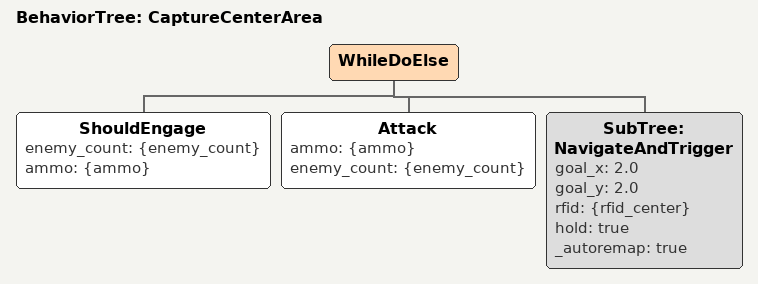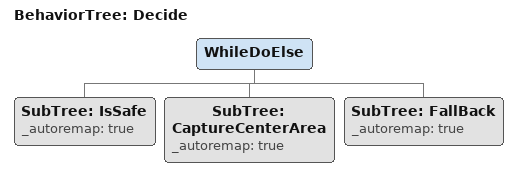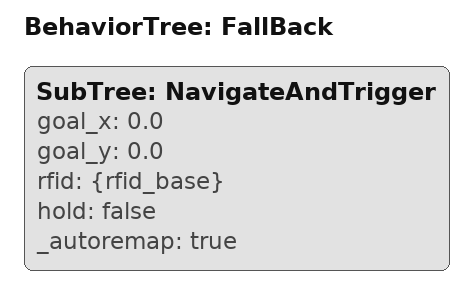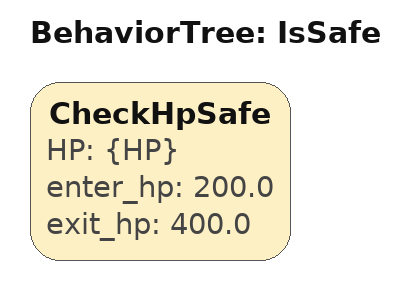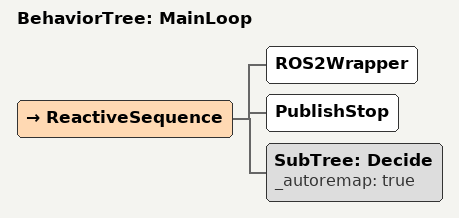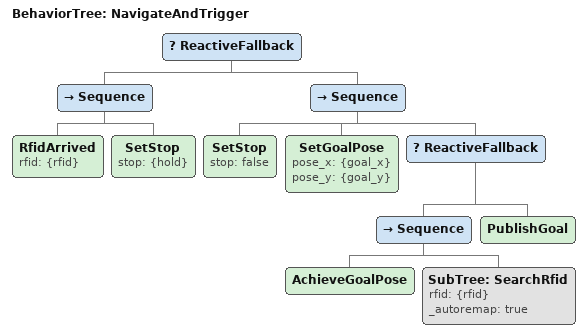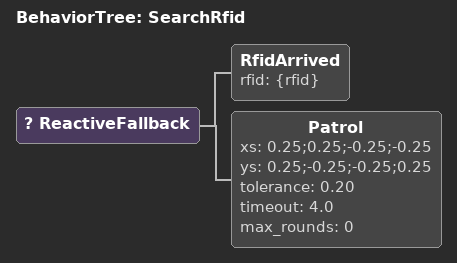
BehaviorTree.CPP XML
<?xml version="1.0" encoding="UTF-8"?>
<root BTCPP_format="4"
      main_tree_to_execute="MainLoop">
  <BehaviorTree ID="CaptureCenterArea">
    <WhileDoElse>
      <ShouldEngage enemy_count="{enemy_count}"
                    ammo="{ammo}"/>
      <Attack ammo="{ammo}"
              enemy_count="{enemy_count}"/>
      <SubTree ID="NavigateAndTrigger"
               goal_x="2.0"
               goal_y="2.0"
               rfid="{rfid_center}"
               hold="true"
               _autoremap="true"/>
    </WhileDoElse>
  </BehaviorTree>

  <BehaviorTree ID="Decide">
    <WhileDoElse>
      <SubTree ID="IsSafe"
               _autoremap="true"/>
      <SubTree ID="CaptureCenterArea"
               _autoremap="true"/>
      <SubTree ID="FallBack"
               _autoremap="true"/>
    </WhileDoElse>
  </BehaviorTree>

  <BehaviorTree ID="FallBack">
    <SubTree ID="NavigateAndTrigger"
             goal_x="0.0"
             goal_y="0.0"
             rfid="{rfid_base}"
             hold="false"
             _autoremap="true"/>
  </BehaviorTree>

  <BehaviorTree ID="IsSafe">
    <CheckHpSafe HP="{HP}"
                 enter_hp="200.0"
                 exit_hp="400.0"/>
  </BehaviorTree>

  <BehaviorTree ID="MainLoop">
    <ReactiveSequence>
      <ROS2Wrapper/>
      <PublishStop/>
      <SubTree ID="Decide"
               _autoremap="true"/>
    </ReactiveSequence>
  </BehaviorTree>

  <BehaviorTree ID="NavigateAndTrigger">
    <ReactiveFallback>
      <Sequence>
        <RfidArrived rfid="{rfid}"/>
        <SetStop stop="{hold}"/>
      </Sequence>
      <Sequence>
        <SetStop stop="false"/>
        <SetGoalPose pose_x="{goal_x}"
                     pose_y="{goal_y}"/>
        <ReactiveFallback>
          <Sequence>
            <AchieveGoalPose/>
            <SubTree ID="SearchRfid"
                     rfid="{rfid}"
                     _autoremap="true"/>
          </Sequence>
          <PublishGoal/>
        </ReactiveFallback>
      </Sequence>
    </ReactiveFallback>
  </BehaviorTree>

  <BehaviorTree ID="SearchRfid">
    <ReactiveFallback>
      <RfidArrived rfid="{rfid}"/>
      <Patrol xs="0.25;0.25;-0.25;-0.25"
              ys="0.25;-0.25;-0.25;0.25"
              tolerance="0.20"
              timeout="4.0"
              max_rounds="0"/>
    </ReactiveFallback>
  </BehaviorTree>

</root>
